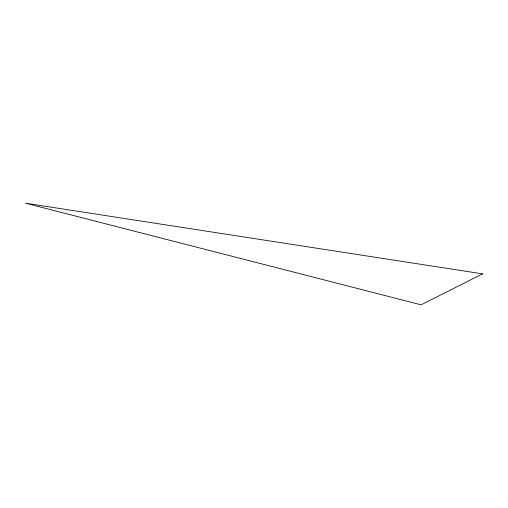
<?xml version="1.0" encoding="UTF-8"?>
<svg xmlns="http://www.w3.org/2000/svg" width="508" height="508" viewBox="0 0 508 508"><rect width="100%" height="100%" fill="white"/><g stroke="black" fill="none" stroke-linecap="round" stroke-linejoin="round"><path stroke-width="0.76" d="M482.6 273.856L421.069 304.813L25.4 203.187L482.6 273.856"/></g></svg>
